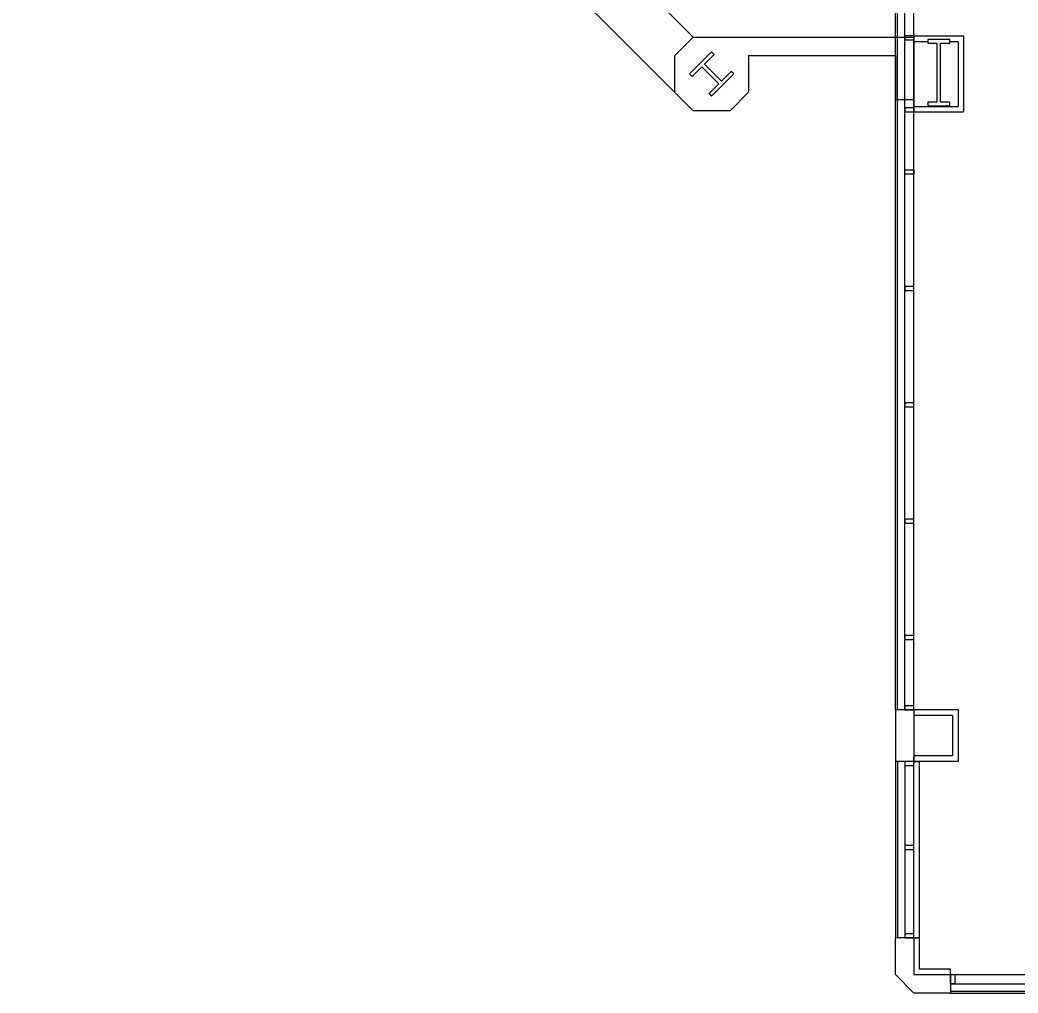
# Model space of a CAD drawing. Header units: inches. Extents: x 843 to 3431, y 843 to 3384.
# Drawn here: x 1970 to 2513, y 1444 to 1973 of the extents above; entities that cross this region are included whole.
import ezdxf

# ---------------------------------------------------------------- set-up
doc = ezdxf.new("R2010")
doc.units = ezdxf.units.IN
doc.header["$MEASUREMENT"] = 0
for name, color, linetype in [('E-B-FURR', 6, 'CONTINUOUS'), ('E-B-GLAZ', 8, 'CONTINUOUS'), ('E-B-MULL', 8, 'CONTINUOUS'), ('E-B-SHEL', 2, 'CONTINUOUS'), ('E-C-HEAD', 5, 'CONTINUOUS'), ('E-F-SILL', 8, 'CONTINUOUS'), ('E-S-COLM', 8, 'CONTINUOUS')]:
    doc.layers.add(name, color=color, linetype=linetype)

msp = doc.modelspace()

# ---------------------------------------------------------------- linework, layer by layer
at = {"layer": 'E-B-FURR'}
for p, q in [((2456, 1598), (2456, 2047.36)), ((2456, 1964.7), (2483, 1964.7)), ((2456, 1964.7), (2456, 1961.7)), ((2456, 1961.7), (2463.5, 1961.7)), ((2475.5, 1961.7), (2480, 1961.7)), ((2480, 1961.7), (2480, 1926.3)), ((2483, 1964.7), (2483, 1923.3)), ((2456, 1926.3), (2480, 1926.3)), ((2456, 1926.3), (2456, 1923.3)), ((2456, 1923.3), (2483, 1923.3)), ((2480, 1598), (2456, 1598)), ((2480, 1598), (2480, 1570)), ((2477, 1595), (2456, 1595)), ((2477, 1595), (2477, 1573)), ((2477, 1573), (2456, 1573)), ((2480, 1570), (2456, 1570)), ((2476, 1454), (2574.41, 1454))]:
    msp.add_line(p, q, dxfattribs=at)
msp.add_lwpolyline([(2476, 1454), (2476, 1457), (2459, 1457), (2459, 1474), (2456, 1474)], dxfattribs=at)
at = {"layer": 'E-B-GLAZ'}
for p, q in [((2446, 1598), (2446, 2049.64)), ((2447, 1598), (2447, 2049.64)), ((2451, 1598), (2451, 2049.64)), ((2446, 1570), (2446, 1474)), ((2447, 1570), (2447, 1474)), ((2451, 1570), (2451, 1474)), ((2476, 1449), (2571, 1449)), ((2476, 1445), (2567, 1445)), ((2476, 1444), (2566, 1444))]:
    msp.add_line(p, q, dxfattribs=at)
at = {"layer": 'E-B-MULL'}
for points in [[(2451, 1962.48), (2456, 1962.48), (2456, 1964.73), (2451, 1964.73)], [(2451, 1923.38), (2456, 1923.38), (2456, 1925.63), (2451, 1925.63)], [(2451, 1891.75), (2456, 1891.75), (2456, 1889.5), (2451, 1889.5)], [(2451, 1826.19), (2456, 1826.19), (2456, 1828.44), (2451, 1828.44)], [(2451, 1762.88), (2456, 1762.88), (2456, 1765.12), (2451, 1765.12)], [(2451, 1699.56), (2456, 1699.56), (2456, 1701.81), (2451, 1701.81)], [(2451, 1636.25), (2456, 1636.25), (2456, 1638.5), (2451, 1638.5)], [(2451, 1598), (2456, 1598), (2456, 1600.25), (2451, 1600.25)], [(2451, 1567.75), (2456, 1567.75), (2456, 1570), (2451, 1570)], [(2451, 1522.08), (2456, 1522.08), (2456, 1524.33), (2451, 1524.33)], [(2451, 1474), (2456, 1474), (2456, 1476.25), (2451, 1476.25)], [(2476, 1449), (2476, 1454), (2478.25, 1454), (2478.25, 1449)]]:
    msp.add_lwpolyline(points, close=True, dxfattribs=at)
at = {"layer": 'E-B-SHEL'}
for p, q in [((2336, 1924), (1924, 2336)), ((2336.02, 1964), (1964, 2336.02)), ((2326, 1954), (2336, 1964)), ((2336, 1964), (2456, 1964)), ((2456, 1961.1), (2456, 1927.1)), ((2326, 1934), (2326, 1954)), ((2366, 1954), (2446, 1954)), ((2366, 1954), (2366, 1934)), ((2446, 1954), (2446, 1930)), ((2366, 1934), (2356, 1924)), ((2456, 1930), (2446, 1930)), ((2356, 1924), (2336, 1924)), ((2446, 1598), (2446, 1570)), ((2456, 1598), (2446, 1598)), ((2456, 1598), (2456, 1570)), ((2456, 1570), (2446, 1570)), ((2456, 1474), (2446, 1474)), ((2446, 1454), (2446, 1474)), ((2456, 1474), (2456, 1454)), ((2456, 1444), (2446, 1454)), ((2456, 1454), (2476, 1454)), ((2476, 1454), (2476, 1444)), ((2476, 1444), (2456, 1444))]:
    msp.add_line(p, q, dxfattribs=at)
at = {"layer": 'E-C-HEAD'}
msp.add_line((2456, 1474), (2456, 1572.41), dxfattribs=at)
at = {"layer": 'E-F-SILL'}
for points in [[(2456, 1474), (2459, 1474), (2459, 1570), (2459, 1570)], [(2456, 1570), (2456, 1570), (2459, 1570), (2459, 1570)], [(2511.51, 1444.86), (2511.51, 1444.86), (2511.51, 1444.86)]]:
    msp.add_lwpolyline(points, dxfattribs=at)
at = {"layer": 'E-S-COLM'}
for points in [[(2475.5, 1960.7), (2475.5, 1962.7), (2463.5, 1962.7), (2463.5, 1960.7), (2468.5, 1960.7), (2468.5, 1928.7), (2463.5, 1928.7), (2463.5, 1926.7), (2475.5, 1926.7), (2475.5, 1928.7), (2470.5, 1928.7), (2470.5, 1960.7)], [(2344.59, 1933.39), (2346, 1931.98), (2358.02, 1944), (2356.61, 1945.41), (2351.3, 1940.11), (2342.11, 1949.3), (2347.41, 1954.61), (2346, 1956.02), (2333.98, 1944), (2335.39, 1942.59), (2340.7, 1947.89), (2349.89, 1938.7)]]:
    msp.add_lwpolyline(points, close=True, dxfattribs=at)

doc.saveas('drawing.dxf')
